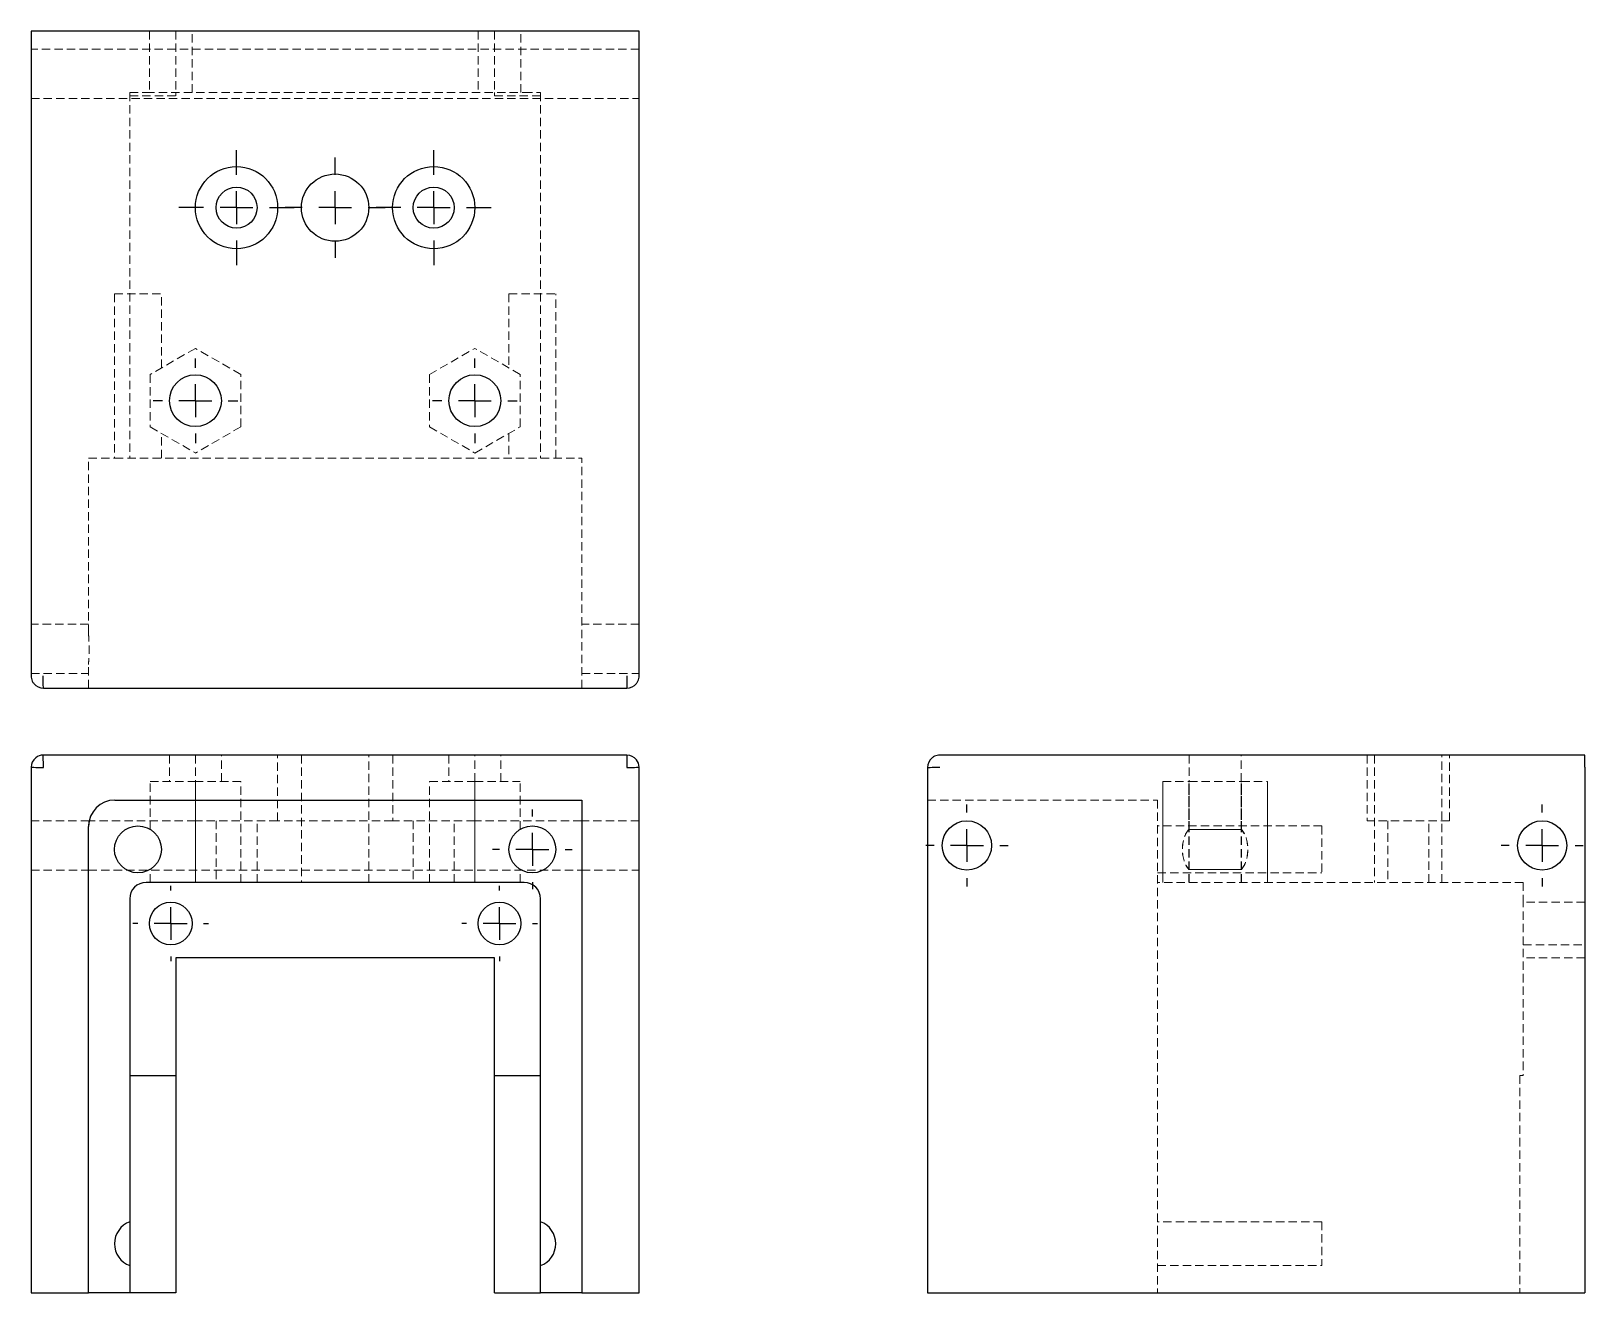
# Model space of a CAD drawing. Header units: millimetres. Extents: x 37 to 273, y 16 to 208.
import ezdxf

# ---------------------------------------------------------------- set-up
doc = ezdxf.new("R2010")
doc.units = ezdxf.units.MM
doc.linetypes.add('HIDDEN', pattern=[1.905, 1.27, -0.635])
doc.layers.add('10', color=7, linetype='Continuous')

# ---------------------------------------------------------------- blocks, each defined once
blk = doc.blocks.new('SW_CENTERMARKSYMBOL_0')
at = {"layer": '10', "color": 0}
for p, q in [((0, 5), (0, 5.75)), ((0, 0), (0, 2.5)), ((-5, 0), (-5.75, 0)), ((0, 0), (-2.5, 0)), ((0, 0), (0, -2.5)), ((0, 0), (2.5, 0)), ((5, 0), (5.75, 0)), ((0, -5), (0, -5.75))]:
    blk.add_line(p, q, dxfattribs=at)
blk = doc.blocks.new('SW_CENTERMARKSYMBOL_1')
at = {"layer": '10', "color": 0}
for p, q in [((0, 5), (0, 5.75)), ((0, 0), (0, 2.5)), ((-5, 0), (-5.75, 0)), ((0, 0), (-2.5, 0)), ((0, 0), (0, -2.5)), ((0, 0), (2.5, 0)), ((5, 0), (5.75, 0)), ((0, -5), (0, -5.75))]:
    blk.add_line(p, q, dxfattribs=at)
blk = doc.blocks.new('SW_CENTERMARKSYMBOL_2')
at = {"layer": '10', "color": 0}
for p, q in [((0, 5), (0, 6.06)), ((0, 0), (0, 2.5)), ((-5, 0), (-6.06, 0)), ((0, 0), (-2.5, 0)), ((0, 0), (0, -2.5)), ((0, 0), (2.5, 0)), ((5, 0), (6.06, 0)), ((0, -5), (0, -6.06))]:
    blk.add_line(p, q, dxfattribs=at)
blk = doc.blocks.new('SW_CENTERMARKSYMBOL_3')
at = {"layer": '10', "color": 0}
for p, q in [((0, 5), (0, 8.75)), ((0, 0), (0, 2.5)), ((-5, 0), (-8.75, 0)), ((0, 0), (-2.5, 0)), ((0, 0), (0, -2.5)), ((0, 0), (2.5, 0)), ((5, 0), (8.75, 0)), ((0, -5), (0, -8.75))]:
    blk.add_line(p, q, dxfattribs=at)
blk = doc.blocks.new('SW_CENTERMARKSYMBOL_4')
at = {"layer": '10', "color": 0}
for p, q in [((0, 5), (0, 8.75)), ((0, 0), (0, 2.5)), ((-5, 0), (-8.75, 0)), ((0, 0), (-2.5, 0)), ((0, 0), (0, -2.5)), ((0, 0), (2.5, 0)), ((5, 0), (8.75, 0)), ((0, -5), (0, -8.75))]:
    blk.add_line(p, q, dxfattribs=at)
blk = doc.blocks.new('SW_CENTERMARKSYMBOL_5')
at = {"layer": '10', "color": 0}
for p, q in [((0, 5), (0, 7.62)), ((0, 0), (0, 2.5)), ((-5, 0), (-7.62, 0)), ((0, 0), (-2.5, 0)), ((0, 0), (0, -2.5)), ((0, 0), (2.5, 0)), ((5, 0), (7.62, 0)), ((0, -5), (0, -7.62))]:
    blk.add_line(p, q, dxfattribs=at)
blk = doc.blocks.new('SW_CENTERMARKSYMBOL_6')
at = {"layer": '10', "color": 0}
for p, q in [((0, 5), (0, 6.44)), ((0, 0), (0, 2.5)), ((-5, 0), (-6.44, 0)), ((0, 0), (-2.5, 0)), ((0, 0), (0, -2.5)), ((0, 0), (2.5, 0)), ((5, 0), (6.44, 0)), ((0, -5), (0, -6.44))]:
    blk.add_line(p, q, dxfattribs=at)
blk = doc.blocks.new('SW_CENTERMARKSYMBOL_7')
at = {"layer": '10', "color": 0}
for p, q in [((0, 5), (0, 6.44)), ((0, 0), (0, 2.5)), ((-5, 0), (-6.44, 0)), ((0, 0), (-2.5, 0)), ((0, 0), (0, -2.5)), ((0, 0), (2.5, 0)), ((5, 0), (6.44, 0)), ((0, -5), (0, -6.44))]:
    blk.add_line(p, q, dxfattribs=at)
blk = doc.blocks.new('SW_CENTERMARKSYMBOL_8')
at = {"layer": '10', "color": 0}
for p, q in [((0, 5), (0, 6.25)), ((0, 0), (0, 2.5)), ((-5, 0), (-6.25, 0)), ((0, 0), (-2.5, 0)), ((0, 0), (0, -2.5)), ((0, 0), (2.5, 0)), ((5, 0), (6.25, 0)), ((0, -5), (0, -6.25))]:
    blk.add_line(p, q, dxfattribs=at)
blk = doc.blocks.new('SW_CENTERMARKSYMBOL_9')
at = {"layer": '10', "color": 0}
for p, q in [((0, 5), (0, 6.25)), ((0, 0), (0, 2.5)), ((-5, 0), (-6.25, 0)), ((0, 0), (-2.5, 0)), ((0, 0), (0, -2.5)), ((0, 0), (2.5, 0)), ((5, 0), (6.25, 0)), ((0, -5), (0, -6.25))]:
    blk.add_line(p, q, dxfattribs=at)

msp = doc.modelspace()

# ---------------------------------------------------------------- linework, layer by layer
at = {"color": 7, "linetype": 'Continuous', "lineweight": 25}
for p, q in [((36.78, 208), (36.78, 109.93)), ((38.63, 208), (36.78, 208)), ((127.37, 208), (38.63, 208)), ((129.22, 208), (127.37, 208)), ((129.22, 109.93), (129.22, 208)), ((38.65, 108.06), (127.35, 108.06)), ((127.37, 97.87), (38.63, 97.87)), ((273, 97.87), (174.93, 97.87)), ((273, 96.02), (273, 97.87)), ((36.78, 96.02), (36.78, 16.07)), ((129.22, 16.07), (129.22, 96.02)), ((173.06, 96), (173.06, 16.07)), ((273, 96.02), (273, 16.07)), ((49.52, 91.03), (120.48, 91.03)), ((120.48, 91.03), (120.48, 16.07)), ((45.52, 16.07), (45.52, 87.03)), ((111.73, 78.51), (54.27, 78.51)), ((51.77, 76.01), (51.77, 26.9)), ((114.23, 26.9), (114.23, 76.01)), ((107.24, 67.02), (58.76, 67.02)), ((58.76, 67.02), (58.76, 49.16)), ((107.24, 49.16), (107.24, 67.02)), ((51.77, 49.16), (58.76, 49.16)), ((58.76, 49.16), (58.76, 16.07)), ((107.24, 49.16), (114.23, 49.16)), ((107.24, 16.07), (107.24, 49.16)), ((51.77, 26.9), (51.77, 20.23)), ((114.23, 20.23), (114.23, 26.9)), ((51.77, 20.23), (51.77, 16.07)), ((114.23, 16.07), (114.23, 20.23)), ((36.78, 16.07), (38.65, 16.07)), ((38.65, 16.07), (45.52, 16.07)), ((51.77, 16.07), (45.52, 16.07)), ((58.76, 16.07), (51.77, 16.07)), ((107.24, 16.07), (114.23, 16.07)), ((120.48, 16.07), (114.23, 16.07)), ((120.48, 16.07), (127.35, 16.07)), ((127.35, 16.07), (129.22, 16.07)), ((173.06, 16.07), (174.93, 16.07)), ((174.93, 16.07), (273, 16.07))]:
    msp.add_line(p, q, dxfattribs=at)
at = {"color": 7, "linetype": 'HIDDEN', "lineweight": 18}
for p, q in [((54.77, 208), (54.77, 198.63)), ((58.76, 208), (58.76, 198.63)), ((61.26, 198.63), (61.26, 208)), ((104.74, 208), (104.74, 198.63)), ((107.24, 208), (107.24, 198.63)), ((111.23, 198.63), (111.23, 208)), ((129.22, 205.25), (36.78, 205.25)), ((51.77, 198.63), (54.27, 198.63)), ((51.77, 198.63), (51.77, 143.04)), ((54.27, 198.63), (111.73, 198.63)), ((58.76, 198.63), (58.76, 198.13)), ((107.24, 198.13), (107.24, 198.63)), ((111.73, 198.63), (114.23, 198.63)), ((114.23, 198.63), (114.23, 143.04)), ((36.78, 197.76), (129.22, 197.76)), ((51.77, 198.13), (58.76, 198.13)), ((107.24, 198.13), (114.23, 198.13)), ((49.46, 168.02), (56.58, 168.02)), ((49.46, 168.02), (49.46, 143.04)), ((56.58, 156.75), (56.58, 168.02)), ((109.42, 168.02), (116.54, 168.02)), ((109.42, 168.02), (109.42, 156.76)), ((116.54, 143.04), (116.54, 168.02)), ((61.75, 159.74), (54.86, 155.75)), ((68.65, 155.78), (61.75, 159.74)), ((97.33, 155.75), (104.22, 159.74)), ((104.24, 159.74), (104.22, 159.74)), ((111.13, 155.78), (104.24, 159.74)), ((104.24, 159.74), (104.24, 159.74)), ((54.86, 155.75), (54.87, 147.79)), ((68.67, 147.81), (68.65, 155.78)), ((97.33, 155.75), (97.35, 147.79)), ((111.14, 147.81), (111.13, 155.78)), ((54.87, 147.79), (61.76, 143.83)), ((56.58, 143.04), (56.58, 146.81)), ((68.67, 147.81), (61.78, 143.82)), ((97.35, 147.79), (104.25, 143.82)), ((104.25, 143.82), (111.14, 147.81)), ((109.42, 146.82), (109.42, 143.04)), ((45.52, 116.43), (45.52, 143.04)), ((45.52, 143.04), (49.52, 143.04)), ((49.52, 143.04), (120.48, 143.04)), ((61.76, 143.82), (61.76, 143.83)), ((61.76, 143.82), (61.78, 143.82)), ((120.48, 108.06), (120.48, 143.04)), ((45.52, 117.8), (36.78, 117.8)), ((129.22, 117.8), (120.48, 117.8)), ((45.52, 108.06), (45.52, 111.67)), ((36.78, 110.31), (45.52, 110.31)), ((120.48, 110.31), (129.22, 110.31)), ((57.83, 97.87), (57.83, 93.88)), ((61.76, 97.87), (61.76, 93.88)), ((65.7, 93.88), (65.7, 97.87)), ((74.25, 87.88), (74.25, 97.87)), ((77.88, 97.87), (77.88, 78.51)), ((88.12, 78.51), (88.12, 97.87)), ((91.75, 97.87), (91.75, 87.88)), ((100.3, 97.87), (100.3, 93.88)), ((104.24, 93.88), (104.24, 97.87)), ((108.17, 93.88), (108.17, 97.87)), ((212.85, 97.87), (212.85, 93.88)), ((220.72, 93.88), (220.72, 97.87)), ((239.89, 97.87), (239.89, 87.88)), ((241.02, 97.87), (241.02, 78.51)), ((251.26, 78.51), (251.26, 97.87)), ((252.39, 87.88), (252.39, 97.87)), ((54.86, 93.88), (54.87, 93.88)), ((54.86, 86.58), (54.86, 93.88)), ((54.87, 93.88), (61.76, 93.88)), ((54.87, 86.57), (54.87, 93.88)), ((61.75, 78.51), (61.75, 93.88)), ((61.76, 78.51), (61.76, 93.88)), ((61.76, 93.88), (61.78, 93.88)), ((68.67, 93.88), (61.78, 93.88)), ((61.78, 93.88), (61.78, 78.51)), ((68.65, 78.51), (68.65, 93.88)), ((68.67, 78.51), (68.67, 93.88)), ((97.33, 93.88), (97.35, 93.88)), ((97.33, 78.51), (97.33, 93.88)), ((97.35, 93.88), (104.25, 93.88)), ((97.35, 78.51), (97.35, 93.88)), ((104.22, 93.88), (104.22, 78.51)), ((104.24, 93.88), (104.24, 78.51)), ((104.25, 78.51), (104.25, 93.88)), ((104.25, 93.88), (111.14, 93.88)), ((111.13, 86.57), (111.13, 93.88)), ((111.14, 86.58), (111.14, 93.88)), ((208.82, 93.88), (212.81, 93.88)), ((208.82, 78.51), (208.82, 93.88)), ((208.83, 93.88), (208.83, 78.51)), ((212.79, 78.51), (212.79, 93.88)), ((212.79, 86.57), (212.79, 93.88)), ((212.81, 93.88), (220.78, 93.88)), ((212.81, 86.58), (212.81, 93.88)), ((212.81, 78.51), (212.81, 93.88)), ((220.75, 78.51), (220.75, 93.88)), ((220.75, 86.58), (220.75, 93.88)), ((220.78, 86.57), (220.78, 93.88)), ((220.78, 93.88), (224.74, 93.88)), ((220.78, 78.51), (220.78, 93.88)), ((224.74, 93.88), (224.74, 78.51)), ((224.74, 93.88), (224.74, 93.88)), ((224.74, 78.51), (224.74, 93.88)), ((173.06, 91.03), (208.04, 91.03)), ((208.04, 91.03), (208.04, 16.07)), ((45.61, 87.88), (36.78, 87.88)), ((61.76, 87.88), (45.61, 87.88)), ((74.25, 87.88), (61.76, 87.88)), ((64.89, 87.88), (64.89, 78.51)), ((71.13, 78.51), (71.13, 87.88)), ((91.75, 87.88), (74.25, 87.88)), ((104.24, 87.88), (91.75, 87.88)), ((94.87, 87.88), (94.87, 78.51)), ((101.11, 78.51), (101.11, 87.88)), ((120.48, 87.88), (104.24, 87.88)), ((129.22, 87.88), (120.48, 87.88)), ((252.39, 87.88), (239.89, 87.88)), ((243.02, 87.88), (243.02, 78.51)), ((249.26, 78.51), (249.26, 87.88)), ((233.02, 87.09), (208.04, 87.09)), ((233.02, 87.09), (233.02, 79.97)), ((36.78, 80.38), (45.52, 80.38)), ((45.52, 80.38), (120.48, 80.38)), ((54.86, 78.51), (54.86, 80.48)), ((54.87, 78.51), (54.87, 80.49)), ((111.13, 78.51), (111.13, 80.49)), ((111.14, 78.51), (111.14, 80.48)), ((120.48, 80.38), (129.22, 80.38)), ((212.79, 78.51), (212.79, 80.49)), ((212.81, 78.51), (212.81, 80.48)), ((220.75, 78.51), (220.75, 80.48)), ((220.78, 78.51), (220.78, 80.49)), ((208.04, 79.97), (233.02, 79.97)), ((263.63, 78.51), (208.04, 78.51)), ((263.63, 78.51), (263.63, 76.01)), ((263.63, 76.01), (263.63, 49.16)), ((273, 75.51), (263.63, 75.51)), ((263.63, 69.02), (273, 69.02)), ((273, 67.02), (263.63, 67.02)), ((263.13, 49.16), (263.63, 49.16)), ((263.13, 49.16), (263.13, 16.07)), ((233.02, 26.9), (208.04, 26.9)), ((233.02, 26.9), (233.02, 20.23)), ((208.04, 20.23), (233.02, 20.23))]:
    msp.add_line(p, q, dxfattribs=at)
at = {"color": 7, "linetype": 'HIDDEN', "lineweight": 18, "flags": 128}
for points in [[(212.79, 86.57), (217.24, 86.57), (220.75, 86.58)], [(220.78, 86.57), (216.32, 86.57), (212.81, 86.58)], [(220.75, 80.48), (216.29, 80.49), (212.79, 80.49)], [(212.81, 80.48), (217.28, 80.49), (220.78, 80.49)]]:
    msp.add_lwpolyline(points, dxfattribs=at)
at = {"color": 7, "linetype": 'Continuous', "lineweight": 25}
for centre, radius in [((68.01, 181.14), 6.25), ((97.99, 181.14), 6.25), ((68.01, 181.14), 3.12), ((83, 181.14), 5.12), ((97.99, 181.14), 3.12), ((61.76, 151.78), 3.94), ((104.24, 151.78), 3.94), ((179.05, 84.13), 3.75), ((266.5, 84.13), 3.75), ((53.02, 83.53), 3.56), ((112.98, 83.53), 3.56), ((58.01, 72.26), 3.25), ((107.99, 72.26), 3.25)]:
    msp.add_circle(centre, radius, dxfattribs=at)
for centre, radius, start, end in [((49.52, 87.03), 4, 90, 180), ((54.27, 76.01), 2.5, 90, 180), ((111.73, 76.01), 2.5, 0, 90), ((53.02, 23.56), 3.56, 110.541, 249.459), ((112.98, 23.56), 3.56, 290.541, 69.459)]:
    msp.add_arc(centre, radius, start, end, dxfattribs=at)
at = {"color": 7, "linetype": 'HIDDEN', "lineweight": 18}
for centre, ratio, start_param, end_param in [((213.85, 83.53), 0.574838, 0.548504, 2.593089), ((213.88, 83.53), 0.579907, 0.543529, 2.598064), ((219.68, 83.53), 0.579868, 3.68516, 5.739618), ((219.71, 83.53), 0.574799, 3.690135, 5.734643)]:
    msp.add_ellipse(centre, major_axis=(0, 3.56), ratio=ratio, start_param=start_param, end_param=end_param, dxfattribs=at)
for points, knots in [([(45.52, 116.43), (45.52, 116.1), (45.55, 115.72), (45.59, 114.91), (45.61, 114.49), (45.61, 113.62), (45.59, 113.2), (45.55, 112.38), (45.52, 112.01), (45.52, 111.67)], [0, 0, 0, 0, 0.25, 0.25, 0.5, 0.5, 0.75, 0.75, 1, 1, 1, 1]), ([(45.52, 87.03), (45.52, 87.3), (45.55, 87.52), (45.59, 87.81), (45.61, 87.88), (45.61, 87.88)], [0, 0, 0, 0, 0.5, 0.5, 1, 1, 1, 1])]:
    msp.add_open_spline(points, degree=3, knots=knots, dxfattribs=at)
at = {"color": 7, "linetype": 'Continuous', "lineweight": 25}
for points, knots in [([(36.78, 109.93), (36.78, 109.65), (36.87, 109.23), (37.4, 108.39), (38.09, 108.06), (38.65, 108.06)], [0, 0, 0, 0, 0.448799, 0.673198, 1.570796, 1.570796, 1.570796, 1.570796]), ([(38.65, 108.06), (38.64, 108.06), (38.64, 108.39), (38.63, 109.23), (38.63, 109.65), (38.63, 109.93)], [0, 0, 0, 0, 0.897598, 1.121997, 1.570796, 1.570796, 1.570796, 1.570796]), ([(127.37, 109.93), (127.37, 109.65), (127.37, 109.23), (127.36, 108.39), (127.36, 108.06), (127.35, 108.06)], [0, 0, 0, 0, 0.448799, 0.673198, 1.570796, 1.570796, 1.570796, 1.570796]), ([(127.35, 108.06), (127.91, 108.06), (128.6, 108.39), (129.13, 109.23), (129.22, 109.65), (129.22, 109.93)], [0, 0, 0, 0, 0.897598, 1.121997, 1.570796, 1.570796, 1.570796, 1.570796]), ([(38.63, 97.87), (38.22, 97.87), (37.24, 97.53), (36.78, 96.57), (36.78, 96.02)], [0, 0, 0, 0, 0.428571, 1, 1, 1, 1]), ([(38.65, 96), (38.64, 96.56), (38.64, 97.25), (38.63, 97.78), (38.63, 97.87), (38.63, 97.87)], [0, 0, 0, 0, 0.897598, 1.121997, 1.570796, 1.570796, 1.570796, 1.570796]), ([(127.37, 97.87), (127.37, 97.87), (127.37, 97.78), (127.36, 97.25), (127.36, 96.56), (127.35, 96)], [0, 0, 0, 0, 0.448799, 0.673198, 1.570796, 1.570796, 1.570796, 1.570796]), ([(129.22, 96.02), (129.22, 96.44), (128.88, 97.41), (127.92, 97.87), (127.37, 97.87)], [0, 0, 0, 0, 0.428571, 1, 1, 1, 1]), ([(174.93, 97.87), (174.65, 97.87), (174.23, 97.78), (173.39, 97.25), (173.06, 96.56), (173.06, 96)], [0, 0, 0, 0, 0.448799, 0.673198, 1.570796, 1.570796, 1.570796, 1.570796]), ([(36.78, 96.02), (36.78, 96.02), (36.87, 96.02), (37.4, 96.01), (38.09, 96.01), (38.65, 96)], [0, 0, 0, 0, 0.448799, 0.673198, 1.570796, 1.570796, 1.570796, 1.570796]), ([(127.35, 96), (127.91, 96.01), (128.6, 96.01), (129.13, 96.02), (129.22, 96.02), (129.22, 96.02)], [0, 0, 0, 0, 0.897598, 1.121997, 1.570796, 1.570796, 1.570796, 1.570796]), ([(173.06, 96), (173.06, 96.01), (173.39, 96.01), (174.23, 96.02), (174.65, 96.02), (174.93, 96.02)], [0, 0, 0, 0, 0.897598, 1.121997, 1.570796, 1.570796, 1.570796, 1.570796])]:
    msp.add_open_spline(points, degree=3, knots=knots, dxfattribs=at)

# ---------------------------------------------------------------- block references
at = {"layer": '10'}
for name, p in [('SW_CENTERMARKSYMBOL_4', (68.01, 181.14)), ('SW_CENTERMARKSYMBOL_3', (97.99, 181.14)), ('SW_CENTERMARKSYMBOL_5', (83, 181.14)), ('SW_CENTERMARKSYMBOL_7', (61.76, 151.78)), ('SW_CENTERMARKSYMBOL_6', (104.24, 151.78)), ('SW_CENTERMARKSYMBOL_8', (179.05, 84.13)), ('SW_CENTERMARKSYMBOL_9', (266.5, 84.13)), ('SW_CENTERMARKSYMBOL_2', (112.98, 83.53)), ('SW_CENTERMARKSYMBOL_0', (58.01, 72.26)), ('SW_CENTERMARKSYMBOL_1', (107.99, 72.26))]:
    msp.add_blockref(name, p, dxfattribs=at)

doc.saveas('drawing.dxf')
